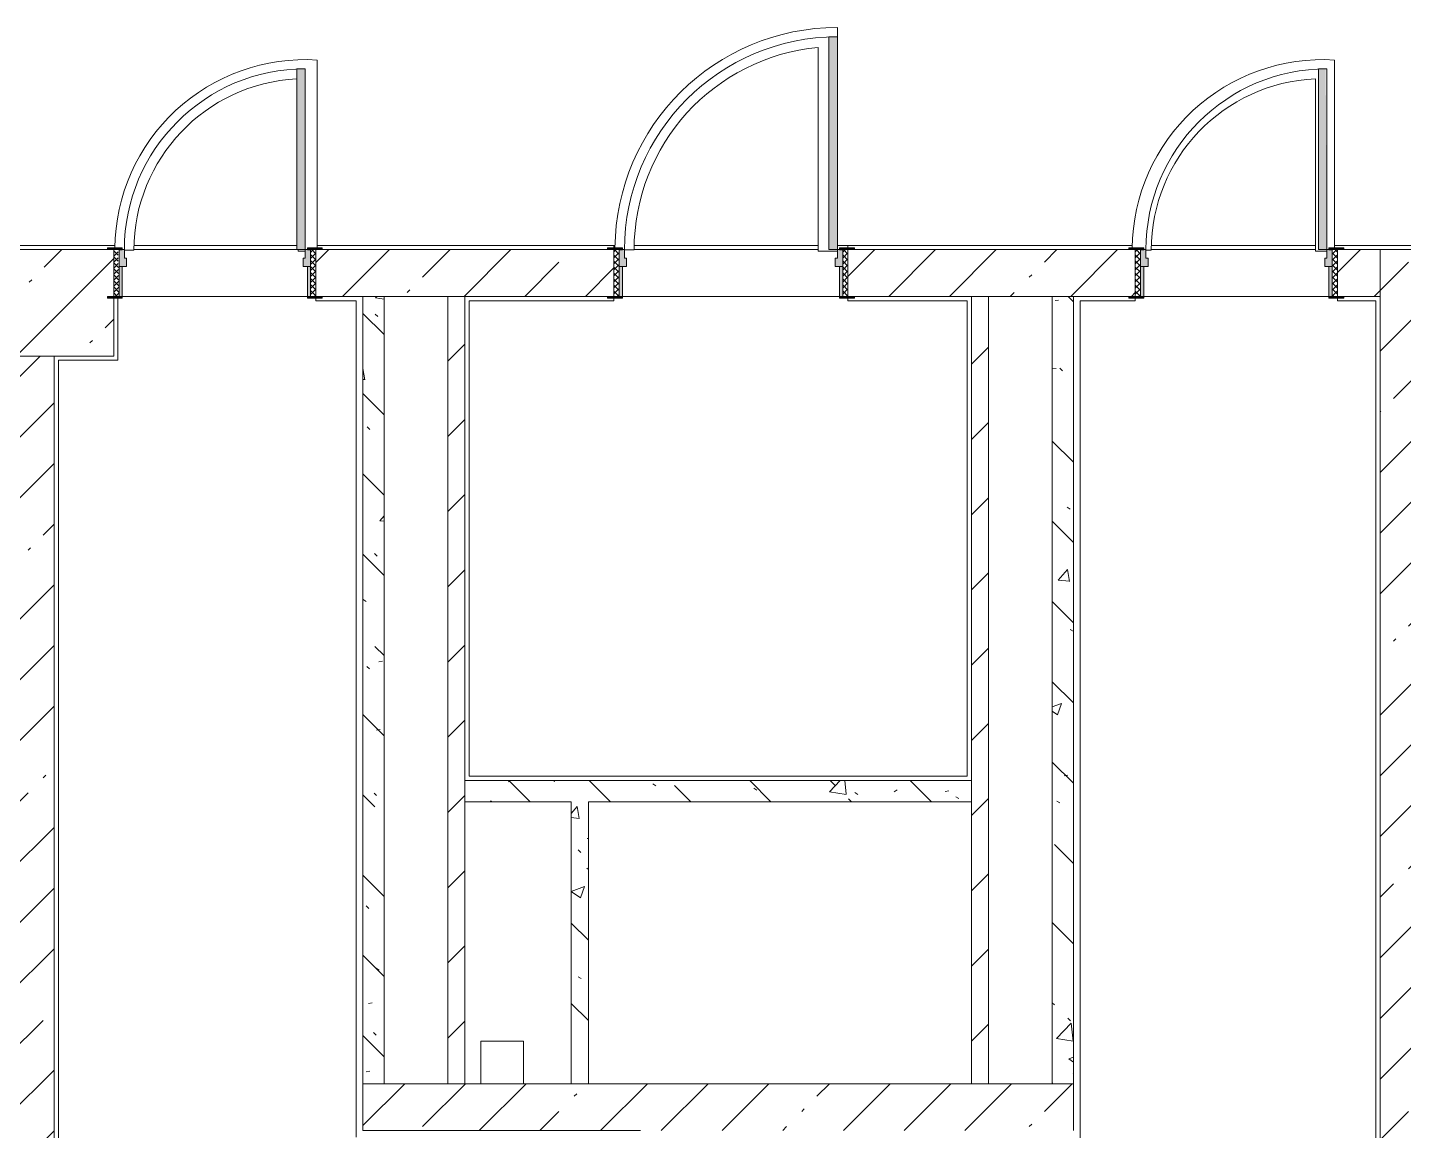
# Model space of a CAD drawing. Header units: millimetres. Extents: x 81676 to 276943, y -8553 to 29000.
# Drawn here: x 213468 to 219933, y 3760 to 8944 of the extents above; entities that cross this region are included whole.
import ezdxf

# ---------------------------------------------------------------- set-up
doc = ezdxf.new("R2010")
doc.units = ezdxf.units.MM
for name, color, linetype, lineweight, true_color in [('A-DOOR-3', 7, 'Continuous', 5, 0xe2e2e2), ('A-DOOR-4', 7, 'Continuous', 5, 0xaaaaaa), ('A-DOOR-FRAM-2', 7, 'Continuous', 5, 0xe2e2e2), ('A-DOOR-FRAM-3', 7, 'Continuous', 5, 0xaaaaaa), ('A-FLOR-3', 7, 'Continuous', 5, 0xaaaaaa), ('I-WALL-5', 7, 'Continuous', 5, 0x787878)]:
    doc.layers.add(name, color=color, linetype=linetype, lineweight=lineweight, true_color=true_color)
for name, color, linetype, lineweight in [('A-WALL', 7, 'Continuous', 9), ('I-WALL-3', 7, 'Continuous', 5), ('S-COLS-1', 7, 'Continuous', 5)]:
    doc.layers.add(name, color=color, linetype=linetype, lineweight=lineweight)
pattern_1 = [(45, (147962.96, 0), (-285.1231, 285.1231), []), (45, (148248.1, 0), (-285.1231, 285.1231), [504.031, -100.806, 16.764, -84.042])]
pattern_2 = [(45, (147962.96, 0), (-176.7767, 176.7767), [])]
pattern_3 = [(135, (147962.96, 0), (-377.1708, -377.1708), [533.4, -88.9, 17.78, -88.9]), (135, (147962.96, 376.94), (-377.1708, -377.1708), []), (50, (147962.96, 0), (637.6445, -55.7866), [66.675, -733.425]), (355, (147962.96, 0), (-123.3494, 668.699), [53.34, -586.74]), (100.451, (148016.1, -4.65), (514.299, 612.908), [56.665, -623.315]), (46.184, (147963, 177.8), (948.7764, -147.15), [100.012, -1100.137]), (96.636, (148042, 165.5), (830.909, 865.997), [84.998, -934.973]), (351.184, (147963, 177.8), (830.918, 865.988), [80.01, -880.11]), (21, (148051.86, 133.35), (530.6506, -357.9283), [66.675, -733.425]), (326, (148051.86, 133.35), (216.308, 644.6585), [53.34, -586.74]), (71.451, (148096.1, 103.5), (746.9596, 286.7243), [56.665, -623.315]), (37.5, (147962.96, 0), (10.8105, 295.9426), [16.764, -562.864, 16.764, -578.866, -588.962]), (37.5, (147962.96, 0), (10.8105, 295.9426), [-1175.258, 16.764, -572.198]), (7.5, (147962.96, 0), (233.8692, 350.6318), [16.764, -322.834, 16.764, -549.529, -224.472]), (7.5, (147962.96, 0), (233.8692, 350.6318), [-905.891, 16.764, -207.708]), (327.5, (147764.71, 0), (474.5678, -20.0513), [16.764, -205.486, 16.764, -676.656, -920.115]), (327.5, (147764.71, 0), (474.5678, -20.0513), [-915.67, 16.764, -903.351]), (317.5, (147675.8, 0), (518.4522, 88.9934), [16.764, -272.161, 16.764, -443.738, -653.415]), (317.5, (147675.8, 0), (518.4522, 88.9934), [-749.427, 16.764, -636.651])]
pattern_4 = [(135, (1826.41, 174.685), (-14.14214, -14.14214), []), (225, (1826.41, 174.685), (14.14214, -14.14214), [])]
pattern_5 = [(45, (-296.384, 174.685), (-14.1421, 14.1421), []), (135, (-296.384, 174.685), (-14.1421, -14.1421), [])]

# ---------------------------------------------------------------- blocks, each defined once
blk = doc.blocks.new('BSC_Колонна _Прямоугольная - 500х500-V28-1_6_3_птичка')
at = {"layer": 'S-COLS-1'}
h = blk.add_hatch(dxfattribs=at)
h.set_pattern_fill('FP_51', color=256, style=0, pattern_type=2)
h.set_pattern_definition([(45, (-65660, -7650), (-285.1231, 285.1231), []), (45, (-65374.88, -7650), (-285.1231, 285.1231), [504.031, -100.806, 16.764, -84.042])])
h.paths.add_polyline_path([(-30, -250), (250, -250), (250, 22), (220, 22), (220, 30), (250, 30), (250, 250), (-250, 250), (-250, -250)])
for p, q in [((220, 250), (-250, 250)), ((-250, 250), (-250, -250)), ((250, -250), (250, 22)), ((-250, -250), (250, -250))]:
    blk.add_line(p, q, dxfattribs=at)
blk = doc.blocks.new('110_Дверь_СКБ_1Ст_Внутренняя1 - Д-7_л__950x2100h_Туалет-21784696-1_6_3_птичка')
at = {"layer": 'A-DOOR-3'}
h = blk.add_hatch(color=256, dxfattribs=at)
h.paths.add_polyline_path([(447.5, 30), (462.5, 30), (462.5, 110), (437.5, 110), (437.5, 70), (427.5, 70), (427.5, 30), (437.5, 30)])
h.paths.add_polyline_path([(-422.5, 30), (-402.5, 30), (-402.5, 70), (-412.5, 70), (-412.5, 110), (-437.5, 108), (-437.5, 30)])
at = {"layer": 'A-DOOR-4'}
h = blk.add_hatch(dxfattribs=at)
h.set_pattern_fill('FP_103', color=256, style=0, pattern_type=2)
h.set_pattern_definition(pattern_4)
h.paths.add_polyline_path([(473.5, -110), (487.5, -110), (487.5, 110), (462.5, 110), (462.5, -110)])
at = {"layer": 'A-DOOR-FRAM-2'}
for points in [[(437.5, 110), (431.8, 960), (397.5, 960), (397.5, 110)], [(-462.5, 110), (-422.5, 110), (-422.5, 118), (-492.5, 117.6), (-492.5, 110), (-477.4, 110)], [(487.5, 110), (517.5, 110), (517.5, 118), (447.5, 118), (447.5, 110), (473.5, 110)], [(-422.5, -110), (-422.5, 30), (-437.5, 30), (-437.5, -110)], [(462.5, -110), (462.5, 30), (447.5, 30), (447.5, -110)], [(-462.5, -118), (-422.5, -118), (-422.5, -110), (-492.5, -110), (-492.5, -118)], [(517.5, -118), (517.5, -110), (447.5, -110), (447.5, -118), (487.5, -118)]]:
    blk.add_hatch(color=256, dxfattribs=at).paths.add_polyline_path(points)
at = {"layer": 'A-DOOR-FRAM-3'}
h = blk.add_hatch(dxfattribs=at)
h.set_pattern_fill('FP_104', color=256, style=0, pattern_type=2)
h.set_pattern_definition(pattern_5)
h.paths.add_polyline_path([(-462.5, -110), (-437.5, -110), (-437.5, 110), (-462.5, 108)])
at = {"layer": 'A-DOOR-4'}
for p, q in [((437.5, 960), (397.5, 960)), ((397.5, 960), (397.5, 110)), ((437.5, 110), (437.5, 960)), ((397.5, 110), (437.5, 110))]:
    blk.add_line(p, q, dxfattribs=at)
blk.add_arc((437.5, 110), 850, 90, 180, dxfattribs=at)
at = {"layer": 'A-DOOR-FRAM-3'}
for p, q in [((-422.5, 118), (-492.5, 118)), ((-492.5, 118), (-492.5, 110)), ((-492.5, 110), (-422.5, 110)), ((-437.5, 110), (-462.5, 110)), ((-462.5, 110), (-462.5, -110)), ((-412.5, 110), (-437.5, 110)), ((-437.5, 110), (-437.5, 30)), ((-437.5, -110), (-437.5, 110)), ((-422.5, 110), (-437.5, 110)), ((-437.5, 110), (-437.5, 109)), ((-437.5, 109), (-422.5, 109)), ((-422.5, 110), (-422.5, 118)), ((-422.5, 109), (-422.5, 110)), ((-412.5, 70), (-412.5, 110)), ((-402.5, 70), (-412.5, 70)), ((-402.5, 30), (-402.5, 70)), ((437.5, 70), (427.5, 70)), ((427.5, 70), (427.5, 30)), ((437.5, 110), (437.5, 70)), ((462.5, 110), (437.5, 110)), ((517.5, 118), (447.5, 118)), ((447.5, 118), (447.5, 110)), ((462.5, 110), (447.5, 110)), ((447.5, 110), (447.5, 109)), ((447.5, 110), (517.5, 110)), ((447.5, 109), (462.5, 109)), ((462.5, 30), (462.5, 110)), ((487.5, 110), (462.5, 110)), ((462.5, 110), (462.5, -110)), ((462.5, 109), (462.5, 110)), ((487.5, -110), (487.5, 110)), ((517.5, 110), (517.5, 118)), ((-437.5, 30), (-402.5, 30)), ((-422.5, 30), (-437.5, 30)), ((-437.5, 30), (-437.5, -110)), ((-422.5, -110), (-422.5, 30)), ((427.5, 30), (462.5, 30)), ((462.5, 30), (447.5, 30)), ((447.5, 30), (447.5, -110)), ((462.5, -110), (462.5, 30)), ((-422.5, -110), (-492.5, -110)), ((-492.5, -110), (-492.5, -118)), ((-492.5, -118), (-422.5, -118)), ((-462.5, -110), (-437.5, -110)), ((-437.5, -110), (-422.5, -110)), ((-422.5, -118), (-422.5, -110)), ((447.5, -110), (462.5, -110)), ((517.5, -110), (447.5, -110)), ((447.5, -110), (447.5, -118)), ((447.5, -118), (517.5, -118)), ((462.5, -110), (487.5, -110)), ((517.5, -118), (517.5, -110))]:
    blk.add_line(p, q, dxfattribs=at)
blk = doc.blocks.new('110_Дверь_СКБ_1Ст_Внутренняя1 - Д-7_л__950x2100h_Туалет-V74-1_6_3_птичка')
at = {"layer": 'A-DOOR-3'}
h = blk.add_hatch(color=256, dxfattribs=at)
h.paths.add_polyline_path([(447.5, 30), (462.5, 30), (462.5, 110), (437.5, 110), (437.5, 70), (427.5, 70), (427.5, 30), (437.5, 30)])
h.paths.add_polyline_path([(-422.5, 30), (-402.5, 30), (-402.5, 70), (-412.5, 70), (-412.5, 110), (-437.5, 108), (-437.5, 30)])
at = {"layer": 'A-DOOR-4'}
h = blk.add_hatch(dxfattribs=at)
h.set_pattern_fill('FP_103', color=256, style=0, pattern_type=2)
h.set_pattern_definition(pattern_4)
h.paths.add_polyline_path([(487.5, -110), (487.5, 110), (462.5, 110), (462.5, -110)])
at = {"layer": 'A-DOOR-FRAM-2'}
for points in [[(403.5, 110), (437.5, 110), (437.5, 960), (397.5, 960), (397.5, 110)], [(-437.5, 110), (-422.5, 110), (-422.5, 118), (-492.5, 118), (-492.5, 110), (-442.5, 110)], [(492.7, 110), (517.5, 110), (517.5, 118), (447.5, 118), (447.5, 110), (487.5, 110)], [(-422.5, -110), (-422.5, 30), (-437.5, 30), (-437.5, -110)], [(462.5, -110), (462.5, 30), (447.5, 30), (447.5, -110)], [(-442.5, -118), (-422.5, -118), (-422.5, -110), (-492.5, -110), (-492.5, -118), (-462.5, -118)], [(447.5, -118), (517.5, -118), (517.5, -110), (447.5, -110)]]:
    blk.add_hatch(color=256, dxfattribs=at).paths.add_polyline_path(points)
at = {"layer": 'A-DOOR-FRAM-3'}
h = blk.add_hatch(dxfattribs=at)
h.set_pattern_fill('FP_104', color=256, style=0, pattern_type=2)
h.set_pattern_definition(pattern_5)
h.paths.add_polyline_path([(-462.5, -110), (-437.5, -110), (-442.5, 110), (-462.5, 110)])
at = {"layer": 'A-DOOR-4'}
for p, q in [((437.5, 960), (397.5, 960)), ((397.5, 960), (397.5, 110)), ((437.5, 110), (437.5, 960)), ((397.5, 110), (437.5, 110))]:
    blk.add_line(p, q, dxfattribs=at)
blk.add_arc((437.5, 110), 850, 90, 180, dxfattribs=at)
at = {"layer": 'A-DOOR-FRAM-3'}
for p, q in [((-422.5, 118), (-492.5, 118)), ((-492.5, 118), (-492.5, 110)), ((-492.5, 110), (-422.5, 110)), ((-437.5, 110), (-462.5, 110)), ((-462.5, 110), (-462.5, -110)), ((-412.5, 110), (-437.5, 110)), ((-437.5, 110), (-437.5, 30)), ((-437.5, -110), (-437.5, 110)), ((-422.5, 110), (-437.5, 110)), ((-437.5, 110), (-437.5, 109)), ((-437.5, 109), (-422.5, 109)), ((-422.5, 110), (-422.5, 118)), ((-422.5, 109), (-422.5, 110)), ((-412.5, 70), (-412.5, 110)), ((-402.5, 70), (-412.5, 70)), ((-402.5, 30), (-402.5, 70)), ((437.5, 70), (427.5, 70)), ((427.5, 70), (427.5, 30)), ((437.5, 110), (437.5, 70)), ((462.5, 110), (437.5, 110)), ((517.5, 118), (447.5, 118)), ((447.5, 118), (447.5, 110)), ((462.5, 110), (447.5, 110)), ((447.5, 110), (447.5, 109)), ((447.5, 110), (517.5, 110)), ((447.5, 109), (462.5, 109)), ((462.5, 30), (462.5, 110)), ((487.5, 110), (462.5, 110)), ((462.5, 110), (462.5, -110)), ((462.5, 109), (462.5, 110)), ((487.5, -110), (487.5, 110)), ((517.5, 110), (517.5, 118)), ((-437.5, 30), (-402.5, 30)), ((-422.5, 30), (-437.5, 30)), ((-437.5, 30), (-437.5, -110)), ((-422.5, -110), (-422.5, 30)), ((427.5, 30), (462.5, 30)), ((462.5, 30), (447.5, 30)), ((447.5, 30), (447.5, -110)), ((462.5, -110), (462.5, 30)), ((-422.5, -110), (-492.5, -110)), ((-492.5, -110), (-492.5, -118)), ((-492.5, -118), (-422.5, -118)), ((-462.5, -110), (-437.5, -110)), ((-437.5, -110), (-422.5, -110)), ((-422.5, -118), (-422.5, -110)), ((447.5, -110), (462.5, -110)), ((517.5, -110), (447.5, -110)), ((447.5, -110), (447.5, -118)), ((447.5, -118), (517.5, -118)), ((462.5, -110), (487.5, -110)), ((517.5, -118), (517.5, -110))]:
    blk.add_line(p, q, dxfattribs=at)
blk = doc.blocks.new('110_Дверь_СКБ_1Ст_Внутренняя1 - Д-4 _л_ 1100x2100h_су мгн-32399982-1_6_3_птичка')
at = {"layer": 'A-DOOR-3'}
h = blk.add_hatch(color=256, dxfattribs=at)
h.paths.add_polyline_path([(537.5, 30), (537.5, 110), (512.5, 110), (512.5, 70), (502.5, 70), (502.5, 30), (522.5, 30)])
h.paths.add_polyline_path([(-512.5, 30), (-477.5, 30), (-477.5, 70), (-487.5, 70), (-487.5, 110), (-512.5, 109)])
at = {"layer": 'A-DOOR-4'}
h = blk.add_hatch(dxfattribs=at)
h.set_pattern_fill('FP_101', color=256, style=0, pattern_type=2)
h.set_pattern_definition([(135, (1751.41, 174.685), (-14.14214, -14.14214), []), (225, (1751.41, 174.685), (14.14214, -14.14214), [])])
h.paths.add_polyline_path([(537.5, -110), (562.5, -110), (562.5, 110), (537.5, 110), (537.5, 102.9)])
at = {"layer": 'A-DOOR-FRAM-2'}
for points in [[(511.8, 110), (512.5, 110), (512.5, 1110), (472.5, 1110), (472.5, 110)], [(-526.8, 110), (-497.5, 110), (-497.5, 118), (-567.5, 118), (-567.5, 110), (-532.4, 110)], [(592.5, 110), (592.5, 118), (522.5, 118), (522.5, 110), (562.5, 110)], [(-497.5, -110), (-497.5, 30), (-512.5, 30), (-512.5, -110)], [(537.5, -110), (537.5, 30), (522.5, 30), (522.5, -110)], [(-533.8, -118), (-497.5, -118), (-497.5, -110), (-567.5, -110), (-567.5, -118), (-537.5, -118)], [(562.5, -118), (592.5, -118), (592.5, -110), (522.5, -110), (522.5, -118), (537.5, -118)]]:
    blk.add_hatch(color=256, dxfattribs=at).paths.add_polyline_path(points)
at = {"layer": 'A-DOOR-FRAM-3'}
h = blk.add_hatch(dxfattribs=at)
h.set_pattern_fill('FP_102', color=256, style=0, pattern_type=2)
h.set_pattern_definition([(45, (-371.384, 174.685), (-14.1421, 14.1421), []), (135, (-371.384, 174.685), (-14.1421, -14.1421), [])])
h.paths.add_polyline_path([(-532.5, -110), (-512.5, -110), (-512.5, 110), (-537.5, 110), (-537.5, -110)])
at = {"layer": 'A-DOOR-4'}
for p, q in [((512.5, 1110), (472.5, 1110)), ((472.5, 1110), (472.5, 110)), ((512.5, 110), (512.5, 1110)), ((472.5, 110), (512.5, 110))]:
    blk.add_line(p, q, dxfattribs=at)
blk.add_arc((512.5, 110), 1000, 90, 180, dxfattribs=at)
at = {"layer": 'A-DOOR-FRAM-3'}
for p, q in [((-497.5, 118), (-567.5, 118)), ((-567.5, 118), (-567.5, 110)), ((-567.5, 110), (-497.5, 110)), ((-512.5, 110), (-537.5, 110)), ((-537.5, 110), (-537.5, -110)), ((-487.5, 110), (-512.5, 110)), ((-512.5, 110), (-512.5, 30)), ((-512.5, -110), (-512.5, 110)), ((-497.5, 110), (-512.5, 110)), ((-512.5, 110), (-512.5, 109)), ((-512.5, 109), (-497.5, 109)), ((-497.5, 110), (-497.5, 118)), ((-497.5, 109), (-497.5, 110)), ((-487.5, 70), (-487.5, 110)), ((-477.5, 70), (-487.5, 70)), ((-477.5, 30), (-477.5, 70)), ((512.5, 70), (502.5, 70)), ((502.5, 70), (502.5, 30)), ((512.5, 110), (512.5, 70)), ((537.5, 110), (512.5, 110)), ((592.5, 118), (522.5, 118)), ((522.5, 118), (522.5, 110)), ((537.5, 110), (522.5, 110)), ((522.5, 110), (522.5, 109)), ((522.5, 110), (592.5, 110)), ((522.5, 109), (537.5, 109)), ((537.5, 30), (537.5, 110)), ((562.5, 110), (537.5, 110)), ((537.5, 110), (537.5, -110)), ((537.5, 109), (537.5, 110)), ((562.5, -110), (562.5, 110)), ((592.5, 110), (592.5, 118)), ((-512.5, 30), (-477.5, 30)), ((-497.5, 30), (-512.5, 30)), ((-512.5, 30), (-512.5, -110)), ((-497.5, -110), (-497.5, 30)), ((502.5, 30), (537.5, 30)), ((537.5, 30), (522.5, 30)), ((522.5, 30), (522.5, -110)), ((537.5, -110), (537.5, 30)), ((-497.5, -110), (-567.5, -110)), ((-567.5, -110), (-567.5, -118)), ((-567.5, -118), (-497.5, -118)), ((-537.5, -110), (-512.5, -110)), ((-512.5, -110), (-497.5, -110)), ((-497.5, -118), (-497.5, -110)), ((522.5, -110), (537.5, -110)), ((592.5, -110), (522.5, -110)), ((522.5, -110), (522.5, -118)), ((522.5, -118), (592.5, -118)), ((537.5, -110), (562.5, -110)), ((592.5, -118), (592.5, -110))]:
    blk.add_line(p, q, dxfattribs=at)

msp = doc.modelspace()

# ---------------------------------------------------------------- hatches: boundary and pattern name
at = {"layer": 'I-WALL-3'}
h = msp.add_hatch(dxfattribs=at)
h.set_pattern_fill('FP_34', color=256, style=0, pattern_type=2)
h.set_pattern_definition(pattern_1)
h.paths.add_polyline_path([(217323, 7680), (218673, 7680), (218673, 7900), (217323, 7900)])
h.paths.add_polyline_path([(219823, 7680), (219823, 7900), (219623, 7900), (219623, 7680), (219653, 7680)])
h.paths.add_polyline_path([(214853, 7680), (216223, 7680), (216223, 7900), (214823, 7900), (214823, 7680), (214828.9, 7680)])
h = msp.add_hatch(dxfattribs=at)
h.set_pattern_fill('FP_34', color=256, style=0, pattern_type=2)
h.set_pattern_definition(pattern_1)
h.paths.add_polyline_path([(220043, -100), (220043, 7900), (219823, 7900), (219823, -100)])
h = msp.add_hatch(dxfattribs=at)
h.set_pattern_fill('FP_76', color=256, style=0, pattern_type=2)
h.set_pattern_definition(pattern_2)
h.paths.add_polyline_path([(215443, 3980), (215523, 3980), (215523, 7680), (215443, 7680), (215443, 4069.5)])
h = msp.add_hatch(dxfattribs=at)
h.set_pattern_fill('FP_76', color=256, style=0, pattern_type=2)
h.set_pattern_definition(pattern_2)
h.paths.add_polyline_path([(217983, 3980), (217983, 7680), (217903, 7680), (217903, 3980)])
h = msp.add_hatch(dxfattribs=at)
h.set_pattern_fill('FP_34', color=256, style=0, pattern_type=2)
h.set_pattern_definition(pattern_1)
h.paths.add_polyline_path([(213593, 400), (213593, 7400), (213373, 7400), (213373, 400)])
h = msp.add_hatch(dxfattribs=at)
h.set_pattern_fill('FP_34', color=256, style=0, pattern_type=2)
h.set_pattern_definition(pattern_1)
h.paths.add_polyline_path([(215690.9, 3760), (218383, 3760), (218383, 3980), (215043, 3980), (215043, 3760), (215598, 3760)])
at = {"layer": 'I-WALL-5'}
h = msp.add_hatch(dxfattribs=at)
h.set_pattern_fill('FP_63', color=256, style=0, pattern_type=2)
h.set_pattern_definition(pattern_3)
h.paths.add_polyline_path([(215143, 3980), (215143, 7680), (215043, 7680), (215043, 3980)])
h = msp.add_hatch(dxfattribs=at)
h.set_pattern_fill('FP_63', color=256, style=0, pattern_type=2)
h.set_pattern_definition(pattern_3)
h.paths.add_polyline_path([(218383, 3980), (218383, 7680), (218283, 7680), (218283, 3980)])
h = msp.add_hatch(dxfattribs=at)
h.set_pattern_fill('FP_63', color=256, style=0, pattern_type=2)
h.set_pattern_definition(pattern_3)
h.paths.add_polyline_path([(215523, 5305), (217903, 5305), (217903, 5405), (215523, 5405)])
h = msp.add_hatch(dxfattribs=at)
h.set_pattern_fill('FP_63', color=256, style=0, pattern_type=2)
h.set_pattern_definition(pattern_3)
h.paths.add_polyline_path([(216103, 3980), (216103, 5305), (216023, 5305), (216023, 3980)])

# ---------------------------------------------------------------- linework, layer by layer
at = {"layer": 'A-FLOR-3'}
for p, q in [((217273, 8900), (217273, 8944)), ((217183, 8850.7), (217183, 7892.9)), ((214828.9, 7908), (214828.9, 8791.2)), ((219608.9, 7908), (219608.9, 8791.2)), ((219518.9, 8702.3), (219518.9, 7892.9)), ((186703, 7920), (213879.2, 7920)), ((213923, 7898), (213968, 7898)), ((214733, 7900), (213968.1, 7900)), ((213969.3, 7920), (214733, 7920)), ((214738.9, 7900), (214738.9, 7892.9)), ((214738.9, 7892.9), (214773, 7892.9)), ((216229.1, 7920), (214828.9, 7920)), ((216223, 7920), (216223, 7908)), ((216273, 7899), (216318, 7899)), ((217183, 7920), (216319.1, 7920)), ((217183, 7892.9), (217273, 7892.9)), ((218659.2, 7920), (217273, 7920)), ((217323, 7908), (217323, 7920)), ((218723, 7898), (218748, 7898)), ((218749.3, 7920), (219518.9, 7920)), ((219518.9, 7892.9), (219573, 7892.9)), ((219608.9, 7920), (220267.9, 7920)), ((213893, 7672), (213893, 7380)), ((214823, 7660), (214823, 7672)), ((215012, 7660), (214823, 7660)), ((215012, 7660), (215012, 3729)), ((216223, 7660), (215543, 7660)), ((215543, 7660), (215543, 5425)), ((216223, 7672), (216223, 7660)), ((217323, 7660), (217323, 7672)), ((217883, 7660), (217323, 7660)), ((217883, 5425), (217883, 7660)), ((218673, 7660), (218414, 7660)), ((218414, 2347.5), (218414, 7660)), ((218673, 7672), (218673, 7660)), ((219623, 7660), (219623, 7672)), ((219803, 7660), (219623, 7660)), ((219803, 515.6), (219803, 7660)), ((213893, 7380), (213613, 7380)), ((213613, 7380), (213613, 515.5)), ((215543, 5425), (217883, 5425)), ((215598, 3980), (215598, 4180)), ((215598, 4180), (215798, 4180)), ((215798, 4180), (215798, 3980))]:
    msp.add_line(p, q, dxfattribs=at)
for centre, radius, start, end in [((217273, 7899), 1045, 90, 179.50487), ((214773, 7898), 895, 86.41414, 179.35657), ((217273, 7900), 955, 95.40763, 180.06083), ((219553, 7898), 895, 86.41414, 179.35657), ((214773, 7898), 805, 92.85121, 180), ((219553, 7898), 805, 92.42307, 180)]:
    msp.add_arc(centre, radius, start, end, dxfattribs=at)
at = {"layer": 'A-WALL'}
for p, q in [((215143, 7680), (215043, 7680)), ((215523, 7680), (215443, 7680)), ((217983, 7680), (217903, 7680)), ((218383, 7680), (218283, 7680)), ((215523, 5405), (215523, 5305)), ((217903, 5305), (217903, 5405)), ((215043, 3980), (215143, 3980)), ((215443, 3980), (215523, 3980)), ((216023, 3980), (216103, 3980)), ((217903, 3980), (217983, 3980))]:
    msp.add_line(p, q, dxfattribs=at)
at = {"layer": 'I-WALL-3'}
for p, q in [((213968.1, 7900), (214733, 7900)), ((216193, 7900), (214853, 7900)), ((216317.2, 7900), (217183, 7900)), ((218643, 7900), (217353, 7900)), ((218748.1, 7900), (219518.9, 7900)), ((220213, 7900), (219653, 7900)), ((219823, 7900), (219823, 515.5)), ((214783, 7680), (213913, 7680)), ((214853, 7680), (215043, 7680)), ((215043, 7680), (215043, 3760)), ((215143, 7680), (215443, 7680)), ((215143, 3980), (215143, 7680)), ((215443, 7680), (215443, 3980)), ((215523, 7680), (216193, 7680)), ((215523, 5405), (215523, 7680)), ((217283, 7680), (216263, 7680)), ((217353, 7680), (217903, 7680)), ((217903, 7680), (217903, 5405)), ((217983, 7680), (218283, 7680)), ((217983, 3980), (217983, 7680)), ((218283, 7680), (218283, 3980)), ((218383, 7680), (218643, 7680)), ((218383, 3760), (218383, 7680)), ((219583, 7680), (218713, 7680)), ((219653, 7680), (219823, 7680)), ((213593, 400), (213593, 7400)), ((217903, 5405), (215523, 5405)), ((215523, 3980), (215523, 5305)), ((215523, 5305), (216023, 5305)), ((216023, 5305), (216023, 3980)), ((216103, 5305), (217903, 5305)), ((216103, 3980), (216103, 5305)), ((217903, 5305), (217903, 3980)), ((215443, 3980), (215143, 3980)), ((216023, 3980), (215523, 3980)), ((217903, 3980), (216103, 3980)), ((218383, 3980), (217983, 3980)), ((215043, 3760), (216348, 3760))]:
    msp.add_line(p, q, dxfattribs=at)

# ---------------------------------------------------------------- block references
at = {"layer": 'A-DOOR-4'}
for name, p in [('110_Дверь_СКБ_1Ст_Внутренняя1 - Д-4 _л_ 1100x2100h_су мгн-32399982-1_6_3_птичка', (216760.5, 7790)), ('110_Дверь_СКБ_1Ст_Внутренняя1 - Д-7_л__950x2100h_Туалет-V74-1_6_3_птичка', (214335.5, 7790)), ('110_Дверь_СКБ_1Ст_Внутренняя1 - Д-7_л__950x2100h_Туалет-21784696-1_6_3_птичка', (219135.5, 7790))]:
    msp.add_blockref(name, p, dxfattribs=at)
at = {"layer": 'S-COLS-1'}
msp.add_blockref('BSC_Колонна _Прямоугольная - 500х500-V28-1_6_3_птичка', (213623, 7650), dxfattribs=at)

doc.saveas('drawing.dxf')
